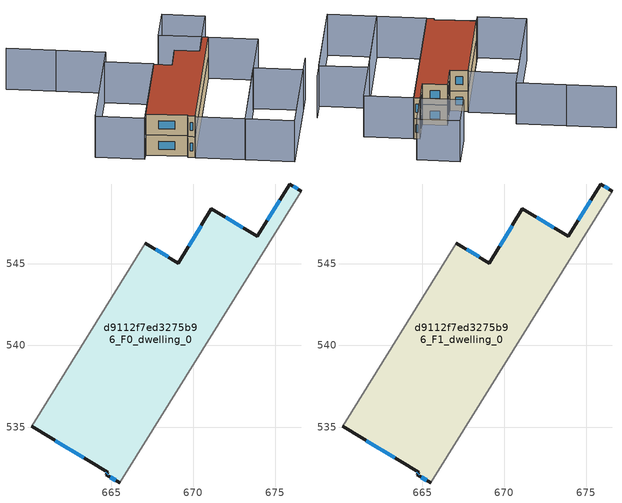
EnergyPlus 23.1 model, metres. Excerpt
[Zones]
d9112f7ed3275b96_F0_dwelling_0
 floor ground (EU_floor_Construction): 676.58,549.42 665.52,531.61 664.68,532.11 664.77,532.25 660.13,535.06 667.07,546.25 669.1,545.03 671.11,548.35 673.91,546.66 675.9,549.85 z0
 wall outside (EU_wall_Construction): 660.13,535.06 664.77,532.25 664.68,532.11 665.52,531.61 / 676.58,549.42 675.9,549.85 673.91,546.66 671.11,548.35 669.1,545.03 667.07,546.25 z0:3
 wall adiabatic (EU_wall_Construction): 665.52,531.61 676.58,549.42 / 667.07,546.25 660.13,535.06 z0:3
 window (EU_Window_Construction): 664.94,531.95 665.26,531.76 / 664.74,532.21 664.71,532.16 / 661.57,534.19 663.32,533.13 / 668.47,545.41 667.7,545.87 / 670.48,547.32 669.72,546.06 / 673.04,547.19 671.98,547.83 / 675.28,548.86 674.53,547.65 / 676.37,549.56 676.11,549.72 z0.93:2.07
d9112f7ed3275b96_F1_dwelling_0
 floor to d9112f7ed3275b96_F0_dwelling_0 (EU_floor_Construction): 676.58,549.42 665.52,531.61 664.68,532.11 664.77,532.25 660.13,535.06 667.07,546.25 669.1,545.03 671.11,548.35 673.91,546.66 675.9,549.85 z3
 wall outside (EU_wall_Construction): 660.13,535.06 664.77,532.25 664.68,532.11 665.52,531.61 / 676.58,549.42 675.9,549.85 673.91,546.66 671.11,548.35 669.1,545.03 667.07,546.25 z3:6
 wall adiabatic (EU_wall_Construction): 665.52,531.61 676.58,549.42 / 667.07,546.25 660.13,535.06 z3:6
 window (EU_Window_Construction): 664.94,531.95 665.26,531.76 / 664.74,532.21 664.71,532.16 / 661.57,534.19 663.32,533.13 / 668.47,545.41 667.7,545.87 / 670.48,547.32 669.72,546.06 / 673.04,547.19 671.98,547.83 / 675.28,548.86 674.53,547.65 / 676.37,549.56 676.11,549.72 z3.93:5.07
 roof outside (EU_roof_Construction): 665.52,531.61 676.58,549.42 675.9,549.85 673.91,546.66 671.11,548.35 669.1,545.03 667.07,546.25 660.13,535.06 664.77,532.25 664.68,532.11 z6
shading: 676.37,524.83 685.05,538.8 / 657.65,555.33 663.08,551.96 / 663.08,551.96 654.09,537.47 / 652.2,558.69 657.63,555.31 / 670.9,528.14 678.04,539.64 / 678.04,539.64 683.47,536.26 / 683.47,536.26 676.33,524.76 / 676.33,524.76 670.9,528.14 / 665.45,531.5 676.58,549.42 / 676.58,549.42 682.02,546.05 / 682.02,546.05 670.89,528.13 / 670.89,528.13 665.45,531.5 / 654.1,537.48 661.72,549.75 / 661.72,549.75 667.15,546.38 / 667.15,546.38 659.53,534.11 / 659.53,534.11 654.1,537.48 / 675.9,549.85 671.13,552.78 / 671.13,552.78 674.03,557.5 / 674.03,557.5 678.8,554.57 / 678.8,554.57 675.9,549.85 z0:6
[Building]
EU S2 Campaign: North Axis=0; Terrain=City; Solar Distribution=FullExterior
[Site:Location]
Montreal-Trudeau.Intl.AP: Latitude=45.4667; Longitude=-73.75; Time Zone=-5; Elevation=36
[SizingPeriod:WeatherFileDays]
AnnualSizingPeriod: Begin Month=1; Begin Day of Month=1; End Month=12; End Day of Month=31; Day of Week for Start Day=Monday; Use Weather File Daylight Saving Period=No; Use Weather File Rain and Snow Indicators=No
[MATERIAL]
EU_InternalMass_Material: Roughness=MediumRough; Thickness=0.1; Conductivity=1; Density=1800; Specific Heat=900; Thermal Absorptance=0.9; Solar Absorptance=0.7; Visible Absorptance=0.7
[MATERIAL:NOMASS] Roughness=MediumRough; Thermal Absorptance=0.9; Solar Absorptance=0.7; Visible Absorptance=0.7
Name | Thermal Resistance
EU_wall_NoMass; EU_floor_NoMass | 1.51479
EU_roof_NoMass | 2.84114
[WINDOWMATERIAL:SIMPLEGLAZINGSYSTEM]
EU_Window_SimpleGlazing: UFactor=3.53504; Solar Heat Gain Coefficient=0.8; Visible Transmittance=0.8
[CONSTRUCTION]
EU_wall_Construction: EU_wall_NoMass
EU_roof_Construction: EU_roof_NoMass
EU_floor_Construction: EU_floor_NoMass
EU_Window_Construction: EU_Window_SimpleGlazing
EU_InternalMass_Construction: EU_InternalMass_Material
[ZONE] Type=1; Multiplier=1; Ceiling Height=autocalculate; Floor Area=autocalculate; Part of Total Floor Area=Yes
Name | Volume
d9112f7ed3275b96_F0_dwelling_0 | 309.808
d9112f7ed3275b96_F1_dwelling_0 | 309.809
[INTERNALMASS] Construction=EU_InternalMass_Construction; Surface Area=103.27
Name | Zone or ZoneList
d9112f7ed3275b96_F0_dwelling_0_EU_InternalMass | d9112f7ed3275b96_F0_dwelling_0
d9112f7ed3275b96_F1_dwelling_0_EU_InternalMass | d9112f7ed3275b96_F1_dwelling_0
[OTHEREQUIPMENT] Fuel Type=Electricity; Design Level Calculation Method=Watts/Area; Power per Zone Floor Area=1; Fraction Latent=0; Fraction Radiant=0; Fraction Lost=0; Carbon Dioxide Generation Rate=0; EndUse Subcategory=EU_Step8_InternalGains
Name | Zone or ZoneList or Space or SpaceList | Schedule
EU_Step8_InternalGain_d9112f7ed3275b96_F0_dwelling_0_f000 | d9112f7ed3275b96_F0_dwelling_0 | EU_Step8_GainSchedule_d9112f7ed3275b96_F0_dwelling_0_f000
EU_Step8_InternalGain_d9112f7ed3275b96_F1_dwelling_0_f000 | d9112f7ed3275b96_F1_dwelling_0 | EU_Step8_GainSchedule_d9112f7ed3275b96_F1_dwelling_0_f000
[ZONEVENTILATION:DESIGNFLOWRATE] Schedule=EU_AlwaysOn; Design Flow Rate Calculation Method=AirChanges/Hour; Air Changes per Hour=0.775154; Ventilation Type=Natural; Fan Pressure Rise=0; Fan Total Efficiency=1; Constant Term Coefficient=1; Temperature Term Coefficient=0; Velocity Term Coefficient=0; Velocity Squared Term Coefficient=0; Minimum Indoor Temperature=-100; Maximum Indoor Temperature=100; Delta Temperature=-100; Minimum Outdoor Temperature=-100; Maximum Outdoor Temperature=100; Maximum Wind Speed=40
Name | Zone or ZoneList or Space or SpaceList
EU_ConstantAir_d9112f7ed3275b96_F0_dwelling_0 | d9112f7ed3275b96_F0_dwelling_0
EU_ConstantAir_d9112f7ed3275b96_F1_dwelling_0 | d9112f7ed3275b96_F1_dwelling_0
[HVACTEMPLATE:THERMOSTAT] Constant Heating Setpoint=20; Constant Cooling Setpoint=50
EU_HeatOnly_d9112f7ed3275b96_F0_dwelling_0; EU_HeatOnly_d9112f7ed3275b96_F1_dwelling_0
[HVACTEMPLATE:ZONE:IDEALLOADSAIRSYSTEM] System Availability Schedule=EU_AlwaysOn; Maximum Heating Supply Air Temperature=50; Minimum Cooling Supply Air Temperature=13; Maximum Heating Supply Air Humidity Ratio=0.0156; Minimum Cooling Supply Air Humidity Ratio=0.0077; Heating Limit=NoLimit; Cooling Limit=NoLimit; Heating Availability Schedule=EU_AlwaysOn; Cooling Availability Schedule=EU_CoolingOff; Dehumidification Control Type=ConstantSensibleHeatRatio; Cooling Sensible Heat Ratio=0.7; Dehumidification Setpoint=60; Humidification Control Type=None; Humidification Setpoint=30; Outdoor Air Method=None; Outdoor Air Flow Rate per Person=0.00944; Outdoor Air Flow Rate per Zone Floor Area=0; Outdoor Air Flow Rate per Zone=0; Demand Controlled Ventilation Type=None; Outdoor Air Economizer Type=NoEconomizer; Heat Recovery Type=None; Sensible Heat Recovery Effectiveness=0.7; Latent Heat Recovery Effectiveness=0.65
Name | Template Thermostat
d9112f7ed3275b96_F0_dwelling_0 | EU_HeatOnly_d9112f7ed3275b96_F0_dwelling_0
d9112f7ed3275b96_F1_dwelling_0 | EU_HeatOnly_d9112f7ed3275b96_F1_dwelling_0
[SIZING:ZONE] Zone Cooling Design Supply Air Temperature Input Method=SupplyAirTemperature; Zone Cooling Design Supply Air Temperature=13; Zone Heating Design Supply Air Temperature Input Method=SupplyAirTemperature; Zone Heating Design Supply Air Temperature=50; Zone Cooling Design Supply Air Humidity Ratio=0.008; Zone Heating Design Supply Air Humidity Ratio=0.008; Cooling Design Air Flow Method=DesignDay; Cooling Design Air Flow Rate=0; Cooling Minimum Air Flow per Zone Floor Area=0.000762; Cooling Minimum Air Flow=0; Cooling Minimum Air Flow Fraction=0.2; Heating Design Air Flow Method=DesignDay; Heating Design Air Flow Rate=0; Heating Maximum Air Flow per Zone Floor Area=0.002032; Heating Maximum Air Flow=0.141576; Heating Maximum Air Flow Fraction=0.3; Account for Dedicated Outdoor Air System=No; Dedicated Outdoor Air System Control Strategy=NeutralSupplyAir; Dedicated Outdoor Air Low Setpoint Temperature for Design=autosize; Dedicated Outdoor Air High Setpoint Temperature for Design=autosize; Zone Load Sizing Method=Sensible Load Only No Latent Load; Zone Latent Cooling Design Supply Air Humidity Ratio Input Method=HumidityRatioDifference; Zone Cooling Design Supply Air Humidity Ratio Difference=0.005; Zone Latent Heating Design Supply Air Humidity Ratio Input Method=HumidityRatioDifference; Zone Humidification Design Supply Air Humidity Ratio Difference=0.005
d9112f7ed3275b96_F0_dwelling_0; d9112f7ed3275b96_F1_dwelling_0
[SCHEDULE:CONSTANT]
Name | Hourly Value
EU_AlwaysOn | 1
EU_CoolingOff | 0
[SCHEDULE:FILE] Column Number=1; Rows to Skip at Top=0; Number of Hours of Data=8760; Column Separator=Comma; Interpolate to Timestep=No; Minutes per Item=60; Adjust Schedule for Daylight Savings=Yes
Name | File
EU_Step8_GainSchedule_d9112f7ed3275b96_F0_dwelling_0_f000 | ../../schedules/d9112f7ed3275b96/d9112f7ed3275b96_F0_dwelling_0_f000_gain.csv
EU_Step8_GainSchedule_d9112f7ed3275b96_F1_dwelling_0_f000 | ../../schedules/d9112f7ed3275b96/d9112f7ed3275b96_F1_dwelling_0_f000_gain.csv
